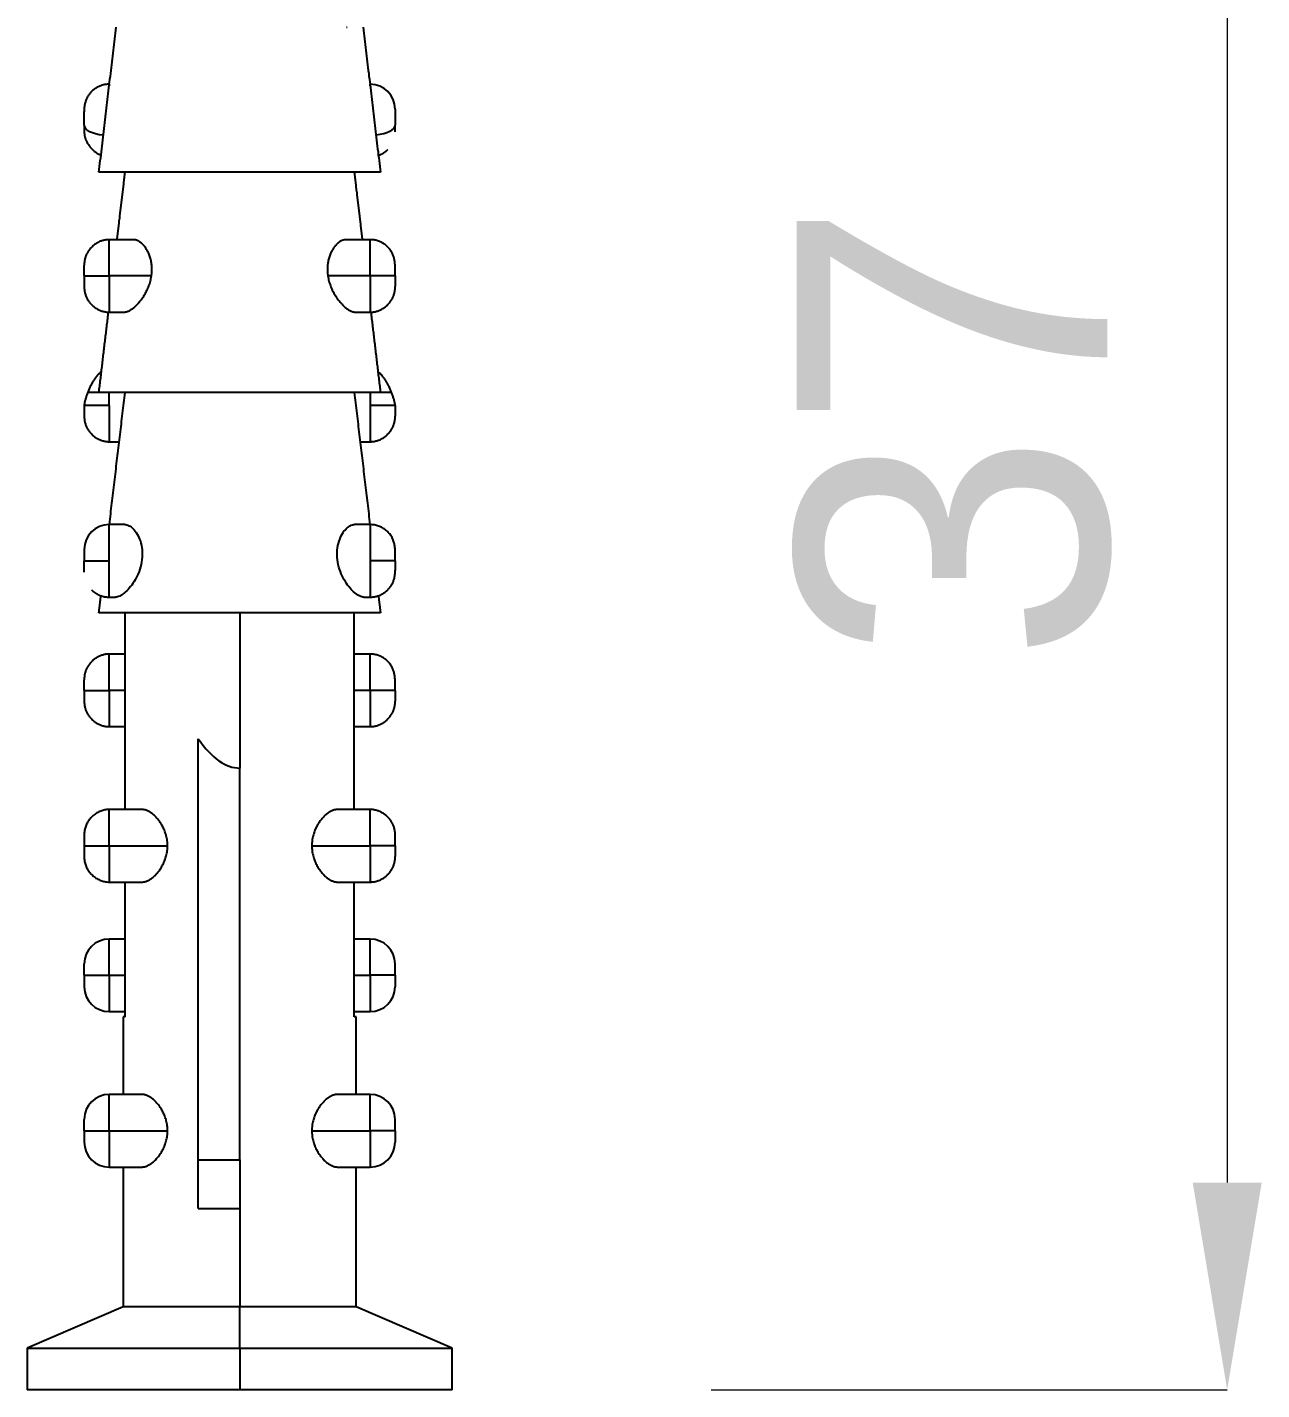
# Model space of a CAD drawing. Extents: x 0 to 395, y 0 to 289.
# Drawn here: x 308.75 to 332.58, y 172.4 to 198.7 of the extents above; entities that cross this region are included whole.
import ezdxf

# ---------------------------------------------------------------- set-up
doc = ezdxf.new("R2010")
doc.units = 0
doc.header["$LTSCALE"] = 10
doc.header["$MEASUREMENT"] = 0
doc.header["$PDMODE"] = 3
doc.header["$PDSIZE"] = -10
doc.layers.get('0').update_dxf_attribs({"linetype": 'CONTINUOUS'})
doc.layers.get('DEFPOINTS').update_dxf_attribs({"linetype": 'CONTINUOUS'})
doc.layers.add('1', color=7, linetype='CONTINUOUS')
doc.styles.add('Daelim Dimension', font='')
doc.styles.get('Daelim Dimension').set_extended_font_data('나눔고딕')
doc.dimstyles.new('DEFAULT', dxfattribs={"dimscale": 2, "dimtxt": 2, "dimasz": 2, "dimexe": 0, "dimexo": 2, "dimgap": 1, "dimtad": 1, "dimdec": 0, "dimzin": 9, "dimdsep": 46, "dimtxsty": 'Daelim Dimension', "dimcen": 0.5, "dimclrd": 5, "dimclre": 5, "dimclrt": 256, "dimadec": 1, "dimazin": 0, "dimtfac": 1, "dimtdec": 0, "dimtix": 1, "dimtmove": 0, "dimatfit": 3, "dimfxl": 1, "dimtolj": 1, "dimtzin": 1, "dimlwd": 9, "dimlwe": 9, "dimarcsym": 0})

# ---------------------------------------------------------------- blocks, each defined once
blk = doc.blocks.new('*D5')
at = {"color": 5, "linetype": 'ByBlock', "lineweight": 9, "ltscale": 0.5, "transparency": 16777216}
for p, q in [((318.099, 209.404), (331.909, 209.404)), ((331.909, 205.404), (331.909, 176.404)), ((321.949, 172.404), (331.909, 172.404))]:
    blk.add_line(p, q, dxfattribs=at)
at = {"color": 5, "ltscale": 0.5, "transparency": 16777216}
for points in [[(331.243, 205.404), (332.576, 205.404), (331.909, 209.404)], [(331.243, 176.404), (332.576, 176.404), (331.909, 172.404)]]:
    blk.add_solid(points, dxfattribs=at)
at = {"layer": 'DEFPOINTS', "color": 0, "ltscale": 0.5, "transparency": 16777216}
for p in [(314.099, 209.404), (317.949, 172.404), (331.909, 172.404)]:
    blk.add_point(p, dxfattribs=at)
at = {"color": 7, "ltscale": 0.5, "transparency": 16777216, "insert": (326.639, 190.904), "char_height": 6, "attachment_point": 5, "rotation": 90, "style": 'Daelim Dimension'}
blk.add_mtext('\\A1;37', dxfattribs=at)

msp = doc.modelspace()

# ---------------------------------------------------------------- linework, layer by layer
at = {"layer": '1'}
for p, q in [((310.334, 197.604), (310.329, 197.604)), ((310.329, 197.604), (310.329, 197.572)), ((315.369, 197.604), (315.364, 197.604)), ((315.369, 197.57), (315.369, 197.604)), ((309.849, 196.815), (309.849, 197.077)), ((315.849, 197.124), (315.849, 196.816)), ((309.849, 196.815), (309.849, 196.687)), ((315.849, 196.684), (315.849, 196.816)), ((315.566, 195.904), (310.132, 195.904)), ((310.796, 194.604), (310.329, 194.604)), ((310.329, 193.904), (310.329, 194.604)), ((315.369, 194.604), (314.902, 194.604)), ((315.369, 193.904), (315.369, 194.604)), ((309.849, 193.904), (309.849, 194.11)), ((309.849, 193.904), (309.849, 193.7)), ((309.849, 193.904), (310.329, 193.904)), ((311.146, 193.904), (310.329, 193.904)), ((310.329, 193.904), (310.329, 193.204)), ((315.369, 193.904), (314.552, 193.904)), ((315.369, 193.904), (315.369, 193.204)), ((315.849, 193.904), (315.369, 193.904)), ((315.849, 193.904), (315.849, 194.005)), ((315.849, 193.904), (315.849, 193.699)), ((310.329, 193.204), (310.613, 193.204)), ((315.082, 193.204), (315.369, 193.204)), ((315.781, 191.654), (309.915, 191.654)), ((310.329, 191.404), (310.329, 191.654)), ((315.369, 191.654), (315.369, 191.404)), ((310.329, 191.404), (309.849, 191.404)), ((309.849, 191.404), (309.849, 191.2)), ((310.329, 191.404), (310.329, 190.704)), ((315.369, 191.404), (315.369, 190.704)), ((315.849, 191.404), (315.369, 191.404)), ((315.849, 191.404), (315.849, 191.2)), ((310.329, 190.704), (310.525, 190.704)), ((315.173, 190.704), (315.369, 190.704)), ((310.632, 189.104), (310.329, 189.104)), ((310.329, 188.404), (310.329, 189.104)), ((315.369, 189.104), (315.065, 189.104)), ((315.369, 189.104), (315.369, 188.404)), ((309.849, 188.624), (309.849, 188.404)), ((309.849, 188.404), (310.329, 188.404)), ((309.849, 188.189), (309.849, 188.404)), ((310.329, 187.704), (310.329, 188.404)), ((315.369, 188.404), (315.369, 187.704)), ((315.849, 188.404), (315.369, 188.404)), ((315.849, 188.404), (315.849, 188.219)), ((310.329, 187.704), (310.455, 187.704)), ((315.244, 187.704), (315.369, 187.704)), ((315.566, 187.404), (310.132, 187.404)), ((310.638, 183.604), (310.638, 187.404)), ((312.849, 187.404), (312.849, 184.404)), ((315.06, 183.604), (315.06, 187.404)), ((310.638, 186.604), (310.329, 186.604)), ((310.329, 185.904), (310.329, 186.604)), ((315.369, 186.604), (315.06, 186.604)), ((315.369, 185.904), (315.369, 186.604)), ((309.849, 185.904), (309.849, 186.11)), ((315.849, 185.904), (315.849, 186.005)), ((309.849, 185.904), (309.849, 185.7)), ((309.849, 185.904), (310.329, 185.904)), ((310.329, 185.904), (310.329, 185.204)), ((310.638, 185.904), (310.329, 185.904)), ((315.369, 185.904), (315.06, 185.904)), ((315.369, 185.904), (315.369, 185.204)), ((315.849, 185.904), (315.369, 185.904)), ((315.849, 185.904), (315.849, 185.699)), ((310.329, 185.204), (310.638, 185.204)), ((315.06, 185.204), (315.369, 185.204)), ((312.049, 176.843), (312.049, 184.971)), ((312.849, 176.843), (312.849, 184.404)), ((310.967, 183.604), (310.329, 183.604)), ((310.329, 182.904), (310.329, 183.604)), ((315.369, 183.604), (314.731, 183.604)), ((315.369, 182.904), (315.369, 183.604)), ((315.849, 182.904), (315.849, 183.109)), ((309.849, 182.904), (310.329, 182.904)), ((310.329, 182.904), (310.329, 182.204)), ((310.329, 182.904), (311.457, 182.904)), ((314.241, 182.904), (315.369, 182.904)), ((315.369, 182.904), (315.369, 182.204)), ((315.849, 182.904), (315.369, 182.904)), ((315.849, 182.904), (315.849, 182.699)), ((310.329, 182.204), (310.967, 182.204)), ((310.638, 179.604), (310.638, 182.204)), ((314.731, 182.204), (315.369, 182.204)), ((315.06, 179.604), (315.06, 182.204)), ((310.638, 181.104), (310.329, 181.104)), ((310.329, 180.404), (310.329, 181.104)), ((315.369, 181.104), (315.06, 181.104)), ((315.369, 180.404), (315.369, 181.104)), ((309.849, 180.404), (309.849, 180.624)), ((315.849, 180.404), (315.849, 180.624)), ((309.849, 180.404), (309.849, 180.184)), ((309.849, 180.404), (310.329, 180.404)), ((310.329, 180.404), (310.329, 179.704)), ((310.329, 180.404), (310.638, 180.404)), ((315.06, 180.404), (315.369, 180.404)), ((315.849, 180.404), (315.369, 180.404)), ((315.369, 180.404), (315.369, 179.704)), ((315.849, 180.404), (315.849, 180.184)), ((310.329, 179.704), (310.638, 179.704)), ((315.06, 179.704), (315.369, 179.704)), ((310.599, 179.604), (310.599, 178.104)), ((310.638, 179.604), (310.599, 179.604)), ((315.099, 179.604), (315.06, 179.604)), ((315.099, 178.104), (315.099, 179.604)), ((310.967, 178.104), (310.329, 178.104)), ((310.329, 177.404), (310.329, 178.104)), ((315.369, 178.104), (314.731, 178.104)), ((315.369, 177.404), (315.369, 178.104)), ((309.849, 177.404), (309.849, 177.624)), ((315.849, 177.404), (315.849, 177.624)), ((309.849, 177.404), (310.329, 177.404)), ((309.849, 177.404), (309.849, 177.184)), ((310.329, 177.404), (310.329, 176.704)), ((310.329, 177.404), (311.457, 177.404)), ((314.241, 177.404), (315.369, 177.404)), ((315.849, 177.404), (315.369, 177.404)), ((315.369, 177.404), (315.369, 176.704)), ((315.849, 177.404), (315.849, 177.184)), ((312.049, 176.843), (312.849, 176.843)), ((312.049, 175.904), (312.049, 176.843)), ((312.849, 176.843), (312.849, 175.904)), ((310.329, 176.704), (310.967, 176.704)), ((310.599, 176.704), (310.599, 174.004)), ((314.731, 176.704), (315.369, 176.704)), ((315.099, 174.004), (315.099, 176.704)), ((312.049, 175.904), (312.849, 175.904)), ((312.849, 175.904), (312.849, 174.004)), ((310.599, 174.004), (308.749, 173.204)), ((315.099, 174.004), (310.599, 174.004)), ((312.849, 173.204), (312.849, 174.004)), ((316.949, 173.204), (315.099, 174.004)), ((308.749, 173.204), (308.749, 172.404)), ((308.749, 173.204), (316.949, 173.204)), ((312.849, 173.204), (312.849, 172.404)), ((316.949, 172.404), (316.949, 173.204)), ((316.949, 172.404), (308.749, 172.404))]:
    msp.add_line(p, q, dxfattribs=at)
for points in [[(310.132, 195.904), (310.139, 195.961), (310.146, 196.017), (310.153, 196.074), (310.159, 196.13), (310.166, 196.186), (310.173, 196.243), (310.179, 196.299), (310.186, 196.355), (310.193, 196.412), (310.199, 196.468), (310.206, 196.524), (310.213, 196.58), (310.219, 196.637), (310.226, 196.693), (310.233, 196.749), (310.239, 196.805), (310.246, 196.861), (310.253, 196.918), (310.259, 196.974), (310.266, 197.03), (310.273, 197.086), (310.279, 197.142), (310.286, 197.198), (310.293, 197.254), (310.299, 197.31), (310.306, 197.366), (310.313, 197.422), (310.319, 197.478), (310.326, 197.534), (310.333, 197.59), (310.339, 197.646), (310.346, 197.702), (310.353, 197.757), (310.359, 197.813), (310.366, 197.869), (310.372, 197.925), (310.379, 197.981), (310.386, 198.036), (310.392, 198.092), (310.399, 198.148), (310.406, 198.204), (310.412, 198.259), (310.419, 198.315), (310.425, 198.371), (310.432, 198.426), (310.439, 198.482), (310.445, 198.538), (310.452, 198.593), (310.459, 198.649), (310.465, 198.704)], [(314.912, 198.705), (314.923, 198.704)], [(315.233, 198.704), (315.239, 198.649), (315.246, 198.593), (315.253, 198.538), (315.259, 198.482), (315.266, 198.426), (315.273, 198.371), (315.279, 198.315), (315.286, 198.259), (315.292, 198.204), (315.299, 198.148), (315.306, 198.092), (315.312, 198.037), (315.319, 197.981), (315.325, 197.925), (315.332, 197.869), (315.339, 197.813), (315.345, 197.758), (315.352, 197.702), (315.359, 197.646), (315.365, 197.59), (315.372, 197.534), (315.379, 197.478), (315.385, 197.422), (315.392, 197.366), (315.399, 197.31), (315.405, 197.254), (315.412, 197.198), (315.419, 197.142), (315.425, 197.086), (315.432, 197.03), (315.439, 196.974), (315.445, 196.918), (315.452, 196.862), (315.459, 196.805), (315.465, 196.749), (315.472, 196.693), (315.479, 196.637), (315.485, 196.581), (315.492, 196.524), (315.499, 196.468), (315.505, 196.412), (315.512, 196.355), (315.519, 196.299), (315.525, 196.243), (315.532, 196.186), (315.539, 196.13), (315.545, 196.074), (315.552, 196.017), (315.559, 195.961), (315.566, 195.904)], [(310.329, 197.604), (310.312, 197.604), (310.295, 197.603), (310.278, 197.601), (310.262, 197.599), (310.246, 197.597), (310.229, 197.594), (310.213, 197.59), (310.198, 197.586), (310.182, 197.581), (310.166, 197.575), (310.151, 197.569), (310.135, 197.563), (310.12, 197.556), (310.105, 197.548), (310.09, 197.54), (310.076, 197.531), (310.062, 197.522), (310.048, 197.512), (310.034, 197.502), (310.021, 197.492), (310.008, 197.481), (309.996, 197.469), (309.984, 197.457), (309.972, 197.445), (309.961, 197.433), (309.951, 197.42), (309.941, 197.407), (309.931, 197.393), (309.922, 197.379), (309.914, 197.365), (309.906, 197.351), (309.899, 197.337), (309.892, 197.322), (309.886, 197.307), (309.88, 197.292), (309.875, 197.278), (309.87, 197.263), (309.866, 197.248), (309.862, 197.233), (309.858, 197.218), (309.855, 197.204), (309.853, 197.189), (309.851, 197.175), (309.849, 197.16), (309.848, 197.146), (309.847, 197.131), (309.847, 197.117), (309.847, 197.102), (309.848, 197.088), (309.849, 197.074)], [(309.849, 196.691), (309.849, 196.684), (309.849, 196.677), (309.849, 196.669), (309.85, 196.662), (309.85, 196.654), (309.851, 196.645), (309.852, 196.636), (309.853, 196.626), (309.855, 196.616), (309.857, 196.605), (309.859, 196.594), (309.862, 196.583), (309.865, 196.572), (309.868, 196.561), (309.872, 196.549), (309.876, 196.538), (309.881, 196.527), (309.886, 196.515), (309.891, 196.504), (309.897, 196.493), (309.902, 196.482), (309.909, 196.471), (309.915, 196.46), (309.922, 196.449), (309.929, 196.438), (309.936, 196.427), (309.944, 196.417), (309.952, 196.406), (309.96, 196.396), (309.968, 196.386), (309.977, 196.376), (309.986, 196.366), (309.995, 196.357), (310.004, 196.348), (310.013, 196.339), (310.023, 196.33), (310.033, 196.322), (310.043, 196.313), (310.053, 196.305), (310.063, 196.298), (310.074, 196.29), (310.084, 196.283), (310.095, 196.276), (310.106, 196.27), (310.117, 196.263), (310.128, 196.257), (310.139, 196.252), (310.15, 196.246), (310.161, 196.241), (310.172, 196.236)], [(315.527, 196.231), (315.532, 196.233), (315.536, 196.234), (315.54, 196.236), (315.544, 196.237), (315.548, 196.239), (315.552, 196.241), (315.556, 196.242), (315.56, 196.244), (315.564, 196.246), (315.568, 196.247), (315.572, 196.249), (315.576, 196.251), (315.58, 196.253), (315.583, 196.255), (315.587, 196.257), (315.591, 196.259), (315.595, 196.261), (315.599, 196.263), (315.603, 196.265), (315.607, 196.267), (315.61, 196.27), (315.614, 196.272), (315.618, 196.274), (315.622, 196.276), (315.625, 196.279), (315.629, 196.281), (315.633, 196.283), (315.636, 196.286), (315.64, 196.288), (315.643, 196.291), (315.647, 196.293), (315.65, 196.296), (315.654, 196.298), (315.657, 196.301), (315.661, 196.303), (315.664, 196.306), (315.668, 196.309), (315.671, 196.311), (315.675, 196.314), (315.678, 196.317), (315.681, 196.32), (315.684, 196.323), (315.688, 196.326), (315.691, 196.328), (315.694, 196.331), (315.697, 196.334), (315.701, 196.337), (315.704, 196.34), (315.707, 196.344), (315.71, 196.347)], [(310.483, 194.604), (310.486, 194.63), (310.489, 194.657), (310.492, 194.683), (310.495, 194.709), (310.498, 194.735), (310.502, 194.761), (310.505, 194.787), (310.508, 194.813), (310.511, 194.839), (310.514, 194.865), (310.517, 194.891), (310.52, 194.917), (310.523, 194.943), (310.526, 194.969), (310.529, 194.995), (310.533, 195.021), (310.536, 195.048), (310.539, 195.074), (310.542, 195.1), (310.545, 195.126), (310.548, 195.152), (310.551, 195.178), (310.554, 195.204), (310.557, 195.23), (310.56, 195.256), (310.564, 195.282), (310.567, 195.308), (310.57, 195.334), (310.573, 195.36), (310.576, 195.386), (310.579, 195.412), (310.582, 195.438), (310.585, 195.464), (310.588, 195.489), (310.591, 195.515), (310.594, 195.541), (310.598, 195.567), (310.601, 195.593), (310.604, 195.619), (310.607, 195.645), (310.61, 195.671), (310.613, 195.697), (310.616, 195.723), (310.619, 195.749), (310.622, 195.775), (310.625, 195.801), (310.628, 195.827), (310.632, 195.853), (310.635, 195.878), (310.638, 195.904)], [(315.06, 195.904), (315.063, 195.878), (315.066, 195.853), (315.07, 195.827), (315.073, 195.801), (315.076, 195.775), (315.079, 195.749), (315.082, 195.723), (315.085, 195.697), (315.088, 195.671), (315.091, 195.645), (315.094, 195.619), (315.097, 195.593), (315.1, 195.567), (315.104, 195.541), (315.107, 195.515), (315.11, 195.49), (315.113, 195.464), (315.116, 195.438), (315.119, 195.412), (315.122, 195.386), (315.125, 195.36), (315.128, 195.334), (315.131, 195.308), (315.134, 195.282), (315.138, 195.256), (315.141, 195.23), (315.144, 195.204), (315.147, 195.178), (315.15, 195.152), (315.153, 195.126), (315.156, 195.1), (315.159, 195.074), (315.162, 195.048), (315.165, 195.021), (315.168, 194.995), (315.172, 194.969), (315.175, 194.943), (315.178, 194.917), (315.181, 194.891), (315.184, 194.865), (315.187, 194.839), (315.19, 194.813), (315.193, 194.787), (315.196, 194.761), (315.199, 194.735), (315.203, 194.709), (315.206, 194.683), (315.209, 194.657), (315.212, 194.63), (315.215, 194.604)], [(310.329, 194.604), (310.313, 194.604), (310.297, 194.603), (310.282, 194.602), (310.266, 194.6), (310.251, 194.597), (310.236, 194.594), (310.221, 194.591), (310.206, 194.587), (310.191, 194.582), (310.176, 194.577), (310.161, 194.572), (310.146, 194.566), (310.132, 194.559), (310.118, 194.552), (310.103, 194.544), (310.089, 194.536), (310.076, 194.527), (310.062, 194.518), (310.049, 194.509), (310.036, 194.499), (310.023, 194.488), (310.011, 194.478), (309.999, 194.466), (309.987, 194.455), (309.976, 194.443), (309.965, 194.431), (309.954, 194.418), (309.944, 194.405), (309.935, 194.392), (309.926, 194.379), (309.917, 194.365), (309.909, 194.351), (309.901, 194.338), (309.894, 194.323), (309.887, 194.309), (309.881, 194.295), (309.876, 194.281), (309.871, 194.266), (309.867, 194.252), (309.863, 194.237), (309.859, 194.223), (309.857, 194.209), (309.854, 194.195), (309.853, 194.181), (309.851, 194.168), (309.85, 194.155), (309.849, 194.143), (309.849, 194.132), (309.849, 194.12), (309.849, 194.11)], [(311.146, 193.904), (311.149, 193.928), (311.152, 193.951), (311.154, 193.974), (311.155, 193.997), (311.156, 194.021), (311.156, 194.044), (311.155, 194.066), (311.154, 194.089), (311.152, 194.112), (311.149, 194.134), (311.146, 194.156), (311.142, 194.177), (311.138, 194.198), (311.134, 194.219), (311.128, 194.239), (311.123, 194.259), (311.116, 194.279), (311.11, 194.298), (311.103, 194.316), (311.095, 194.334), (311.087, 194.351), (311.079, 194.368), (311.071, 194.384), (311.062, 194.4), (311.053, 194.415), (311.044, 194.429), (311.035, 194.443), (311.025, 194.457), (311.016, 194.47), (311.006, 194.482), (310.996, 194.494), (310.985, 194.505), (310.975, 194.515), (310.965, 194.525), (310.954, 194.535), (310.944, 194.544), (310.933, 194.552), (310.922, 194.559), (310.912, 194.567), (310.901, 194.573), (310.89, 194.579), (310.88, 194.584), (310.869, 194.589), (310.858, 194.593), (310.848, 194.596), (310.837, 194.599), (310.827, 194.601), (310.816, 194.603), (310.806, 194.604), (310.795, 194.604)], [(314.903, 194.604), (314.893, 194.604), (314.882, 194.603), (314.872, 194.601), (314.861, 194.599), (314.85, 194.596), (314.84, 194.593), (314.829, 194.589), (314.818, 194.584), (314.808, 194.579), (314.797, 194.573), (314.786, 194.567), (314.776, 194.56), (314.765, 194.552), (314.754, 194.544), (314.744, 194.535), (314.733, 194.525), (314.723, 194.515), (314.713, 194.505), (314.702, 194.494), (314.692, 194.482), (314.683, 194.47), (314.673, 194.457), (314.663, 194.444), (314.654, 194.43), (314.645, 194.415), (314.636, 194.4), (314.627, 194.385), (314.619, 194.368), (314.611, 194.352), (314.603, 194.334), (314.596, 194.316), (314.589, 194.298), (314.582, 194.279), (314.576, 194.26), (314.57, 194.24), (314.565, 194.22), (314.56, 194.199), (314.556, 194.178), (314.552, 194.156), (314.549, 194.135), (314.546, 194.113), (314.544, 194.09), (314.543, 194.068), (314.542, 194.045), (314.542, 194.022), (314.543, 193.999), (314.544, 193.975), (314.546, 193.951), (314.549, 193.928), (314.552, 193.904)], [(315.849, 194.003), (315.849, 194.02), (315.849, 194.038), (315.849, 194.055), (315.849, 194.072), (315.848, 194.088), (315.848, 194.105), (315.847, 194.122), (315.846, 194.138), (315.845, 194.155), (315.843, 194.171), (315.841, 194.187), (315.839, 194.203), (315.836, 194.22), (315.833, 194.236), (315.829, 194.252), (315.824, 194.268), (315.819, 194.284), (315.814, 194.3), (315.807, 194.316), (315.8, 194.332), (315.792, 194.347), (315.784, 194.363), (315.775, 194.378), (315.766, 194.393), (315.755, 194.408), (315.745, 194.422), (315.734, 194.436), (315.722, 194.449), (315.71, 194.462), (315.697, 194.475), (315.684, 194.487), (315.67, 194.498), (315.656, 194.509), (315.641, 194.52), (315.626, 194.53), (315.61, 194.539), (315.595, 194.548), (315.578, 194.556), (315.562, 194.564), (315.545, 194.571), (315.529, 194.577), (315.512, 194.583), (315.494, 194.588), (315.477, 194.592), (315.46, 194.596), (315.442, 194.599), (315.424, 194.601), (315.406, 194.603), (315.388, 194.604), (315.369, 194.604)], [(310.612, 193.204), (310.623, 193.205), (310.633, 193.206), (310.644, 193.208), (310.655, 193.21), (310.667, 193.213), (310.678, 193.217), (310.689, 193.221), (310.701, 193.226), (310.713, 193.232), (310.725, 193.238), (310.737, 193.245), (310.75, 193.253), (310.762, 193.261), (310.774, 193.269), (310.787, 193.278), (310.799, 193.288), (310.812, 193.298), (310.824, 193.309), (310.837, 193.32), (310.849, 193.332), (310.862, 193.345), (310.875, 193.358), (310.887, 193.371), (310.9, 193.385), (310.912, 193.4), (310.925, 193.414), (310.937, 193.43), (310.949, 193.446), (310.961, 193.462), (310.973, 193.479), (310.984, 193.496), (310.996, 193.513), (311.007, 193.532), (311.018, 193.55), (311.029, 193.569), (311.04, 193.589), (311.05, 193.609), (311.06, 193.63), (311.07, 193.651), (311.079, 193.672), (311.088, 193.694), (311.097, 193.716), (311.105, 193.738), (311.112, 193.761), (311.119, 193.784), (311.126, 193.808), (311.132, 193.832), (311.137, 193.856), (311.142, 193.88), (311.146, 193.904)], [(314.552, 193.904), (314.556, 193.88), (314.561, 193.856), (314.566, 193.832), (314.572, 193.808), (314.578, 193.785), (314.585, 193.762), (314.593, 193.739), (314.601, 193.717), (314.61, 193.695), (314.618, 193.673), (314.628, 193.651), (314.637, 193.63), (314.647, 193.61), (314.658, 193.59), (314.668, 193.57), (314.679, 193.551), (314.691, 193.532), (314.702, 193.514), (314.714, 193.496), (314.725, 193.479), (314.737, 193.462), (314.749, 193.445), (314.761, 193.43), (314.774, 193.414), (314.786, 193.399), (314.799, 193.385), (314.811, 193.371), (314.824, 193.357), (314.836, 193.344), (314.849, 193.332), (314.862, 193.32), (314.874, 193.309), (314.887, 193.298), (314.899, 193.288), (314.912, 193.278), (314.924, 193.269), (314.936, 193.26), (314.949, 193.252), (314.961, 193.245), (314.973, 193.238), (314.985, 193.232), (314.997, 193.226), (315.009, 193.221), (315.02, 193.217), (315.032, 193.213), (315.043, 193.21), (315.054, 193.208), (315.065, 193.206), (315.075, 193.205), (315.086, 193.204)], [(309.849, 193.702), (309.849, 193.691), (309.849, 193.68), (309.849, 193.669), (309.85, 193.657), (309.851, 193.644), (309.852, 193.631), (309.854, 193.617), (309.856, 193.603), (309.859, 193.589), (309.862, 193.575), (309.866, 193.56), (309.87, 193.546), (309.875, 193.531), (309.88, 193.517), (309.886, 193.502), (309.893, 193.488), (309.9, 193.474), (309.907, 193.46), (309.916, 193.446), (309.924, 193.432), (309.933, 193.419), (309.943, 193.406), (309.953, 193.393), (309.963, 193.38), (309.974, 193.367), (309.986, 193.355), (309.997, 193.344), (310.009, 193.333), (310.022, 193.322), (310.034, 193.311), (310.047, 193.301), (310.061, 193.291), (310.074, 193.282), (310.088, 193.274), (310.102, 193.265), (310.117, 193.258), (310.131, 193.25), (310.146, 193.244), (310.16, 193.237), (310.175, 193.232), (310.19, 193.227), (310.205, 193.222), (310.22, 193.218), (310.235, 193.215), (310.251, 193.212), (310.266, 193.209), (310.282, 193.207), (310.297, 193.206), (310.313, 193.205), (310.329, 193.204)], [(315.369, 193.204), (315.385, 193.205), (315.401, 193.206), (315.416, 193.207), (315.432, 193.209), (315.447, 193.211), (315.462, 193.214), (315.477, 193.218), (315.492, 193.222), (315.507, 193.226), (315.522, 193.232), (315.537, 193.237), (315.552, 193.243), (315.566, 193.25), (315.581, 193.257), (315.595, 193.265), (315.609, 193.273), (315.623, 193.281), (315.636, 193.291), (315.649, 193.3), (315.662, 193.31), (315.675, 193.32), (315.687, 193.331), (315.699, 193.342), (315.711, 193.354), (315.722, 193.366), (315.733, 193.378), (315.744, 193.391), (315.754, 193.403), (315.763, 193.417), (315.772, 193.43), (315.781, 193.443), (315.789, 193.457), (315.797, 193.471), (315.804, 193.485), (315.811, 193.499), (315.817, 193.514), (315.822, 193.528), (315.827, 193.542), (315.831, 193.557), (315.835, 193.571), (315.839, 193.586), (315.841, 193.6), (315.844, 193.614), (315.845, 193.628), (315.847, 193.641), (315.848, 193.654), (315.849, 193.666), (315.849, 193.677), (315.849, 193.688), (315.849, 193.699)], [(310.132, 191.654), (310.136, 191.686), (310.14, 191.717), (310.144, 191.748), (310.147, 191.779), (310.151, 191.81), (310.155, 191.841), (310.158, 191.873), (310.162, 191.904), (310.166, 191.935), (310.169, 191.966), (310.173, 191.997), (310.177, 192.028), (310.181, 192.059), (310.184, 192.09), (310.188, 192.122), (310.192, 192.153), (310.195, 192.184), (310.199, 192.215), (310.203, 192.246), (310.206, 192.277), (310.21, 192.308), (310.214, 192.339), (310.217, 192.37), (310.221, 192.401), (310.225, 192.432), (310.229, 192.463), (310.232, 192.494), (310.236, 192.525), (310.24, 192.556), (310.243, 192.587), (310.247, 192.618), (310.251, 192.649), (310.254, 192.68), (310.258, 192.711), (310.262, 192.742), (310.265, 192.773), (310.269, 192.804), (310.273, 192.835), (310.276, 192.866), (310.28, 192.897), (310.284, 192.928), (310.287, 192.959), (310.291, 192.99), (310.295, 193.021), (310.298, 193.052), (310.302, 193.083), (310.306, 193.114), (310.309, 193.145), (310.313, 193.176), (310.317, 193.207)], [(315.381, 193.207), (315.385, 193.176), (315.388, 193.145), (315.392, 193.114), (315.396, 193.083), (315.4, 193.052), (315.403, 193.021), (315.407, 192.99), (315.411, 192.959), (315.414, 192.928), (315.418, 192.897), (315.422, 192.866), (315.425, 192.835), (315.429, 192.804), (315.433, 192.774), (315.436, 192.743), (315.44, 192.712), (315.444, 192.681), (315.447, 192.65), (315.451, 192.619), (315.455, 192.587), (315.458, 192.556), (315.462, 192.525), (315.466, 192.494), (315.469, 192.463), (315.473, 192.432), (315.477, 192.401), (315.481, 192.37), (315.484, 192.339), (315.488, 192.308), (315.492, 192.277), (315.495, 192.246), (315.499, 192.215), (315.503, 192.184), (315.506, 192.153), (315.51, 192.122), (315.514, 192.09), (315.517, 192.059), (315.521, 192.028), (315.525, 191.997), (315.529, 191.966), (315.532, 191.935), (315.536, 191.904), (315.54, 191.873), (315.543, 191.841), (315.547, 191.81), (315.551, 191.779), (315.554, 191.748), (315.558, 191.717), (315.562, 191.686), (315.566, 191.654)], [(310.179, 192.052), (310.169, 192.045), (310.159, 192.037), (310.149, 192.029), (310.139, 192.02), (310.13, 192.011), (310.12, 192.002), (310.111, 191.992), (310.101, 191.982), (310.092, 191.971), (310.083, 191.96), (310.074, 191.948), (310.065, 191.937), (310.056, 191.924), (310.047, 191.912), (310.038, 191.899), (310.029, 191.886), (310.021, 191.872), (310.013, 191.859), (310.004, 191.844), (309.996, 191.83), (309.988, 191.816), (309.98, 191.801), (309.973, 191.786), (309.965, 191.77), (309.958, 191.755), (309.95, 191.739), (309.943, 191.724), (309.936, 191.708), (309.93, 191.692), (309.923, 191.676), (309.917, 191.66), (309.911, 191.644), (309.905, 191.628), (309.899, 191.612), (309.894, 191.597), (309.888, 191.581), (309.883, 191.566), (309.879, 191.55), (309.874, 191.535), (309.87, 191.521), (309.866, 191.506), (309.863, 191.493), (309.86, 191.479), (309.857, 191.467), (309.855, 191.455), (309.853, 191.444), (309.851, 191.433), (309.85, 191.423), (309.849, 191.413), (309.849, 191.404)], [(315.849, 191.4), (315.849, 191.409), (315.848, 191.418), (315.847, 191.428), (315.845, 191.439), (315.843, 191.45), (315.841, 191.462), (315.838, 191.474), (315.835, 191.488), (315.831, 191.501), (315.828, 191.516), (315.823, 191.53), (315.819, 191.545), (315.814, 191.561), (315.809, 191.576), (315.804, 191.592), (315.799, 191.608), (315.793, 191.624), (315.787, 191.64), (315.781, 191.656), (315.775, 191.672), (315.768, 191.688), (315.761, 191.704), (315.754, 191.72), (315.747, 191.735), (315.74, 191.751), (315.733, 191.767), (315.725, 191.782), (315.717, 191.797), (315.71, 191.812), (315.702, 191.827), (315.693, 191.841), (315.685, 191.856), (315.677, 191.87), (315.668, 191.883), (315.66, 191.897), (315.651, 191.91), (315.642, 191.922), (315.633, 191.935), (315.624, 191.946), (315.615, 191.958), (315.606, 191.969), (315.597, 191.98), (315.587, 191.99), (315.578, 192), (315.568, 192.01), (315.559, 192.019), (315.549, 192.028), (315.539, 192.036), (315.529, 192.044), (315.519, 192.051)], [(310.334, 189.104), (310.34, 189.156), (310.347, 189.207), (310.353, 189.258), (310.359, 189.31), (310.365, 189.361), (310.371, 189.412), (310.377, 189.464), (310.383, 189.515), (310.389, 189.566), (310.395, 189.617), (310.401, 189.669), (310.408, 189.72), (310.414, 189.771), (310.42, 189.822), (310.426, 189.873), (310.432, 189.925), (310.438, 189.976), (310.444, 190.027), (310.45, 190.078), (310.456, 190.129), (310.462, 190.18), (310.468, 190.231), (310.474, 190.282), (310.48, 190.333), (310.487, 190.384), (310.493, 190.435), (310.499, 190.486), (310.505, 190.537), (310.511, 190.588), (310.517, 190.639), (310.523, 190.69), (310.529, 190.741), (310.535, 190.792), (310.541, 190.843), (310.547, 190.893), (310.553, 190.944), (310.559, 190.995), (310.565, 191.046), (310.571, 191.097), (310.577, 191.147), (310.583, 191.198), (310.589, 191.249), (310.595, 191.3), (310.601, 191.35), (310.608, 191.401), (310.614, 191.452), (310.62, 191.502), (310.626, 191.553), (310.632, 191.604), (310.638, 191.654)], [(315.06, 191.654), (315.066, 191.604), (315.072, 191.553), (315.078, 191.503), (315.084, 191.452), (315.09, 191.401), (315.096, 191.35), (315.103, 191.3), (315.109, 191.249), (315.115, 191.198), (315.121, 191.148), (315.127, 191.097), (315.133, 191.046), (315.139, 190.995), (315.145, 190.944), (315.151, 190.894), (315.157, 190.843), (315.163, 190.792), (315.169, 190.741), (315.175, 190.69), (315.181, 190.639), (315.187, 190.588), (315.193, 190.537), (315.199, 190.486), (315.205, 190.435), (315.211, 190.384), (315.217, 190.333), (315.224, 190.282), (315.23, 190.231), (315.236, 190.18), (315.242, 190.129), (315.248, 190.078), (315.254, 190.027), (315.26, 189.976), (315.266, 189.925), (315.272, 189.874), (315.278, 189.822), (315.284, 189.771), (315.29, 189.72), (315.297, 189.669), (315.303, 189.618), (315.309, 189.566), (315.315, 189.515), (315.321, 189.464), (315.327, 189.413), (315.333, 189.361), (315.339, 189.31), (315.345, 189.259), (315.351, 189.207), (315.357, 189.156), (315.364, 189.104)], [(309.849, 191.202), (309.849, 191.191), (309.849, 191.18), (309.849, 191.169), (309.85, 191.157), (309.851, 191.144), (309.852, 191.131), (309.854, 191.117), (309.856, 191.103), (309.859, 191.089), (309.862, 191.075), (309.866, 191.06), (309.87, 191.046), (309.875, 191.031), (309.88, 191.017), (309.886, 191.002), (309.893, 190.988), (309.9, 190.974), (309.907, 190.96), (309.916, 190.946), (309.924, 190.932), (309.933, 190.919), (309.943, 190.906), (309.953, 190.893), (309.963, 190.88), (309.974, 190.867), (309.986, 190.855), (309.997, 190.844), (310.009, 190.833), (310.022, 190.822), (310.034, 190.811), (310.047, 190.801), (310.061, 190.791), (310.074, 190.782), (310.088, 190.774), (310.102, 190.765), (310.117, 190.758), (310.131, 190.75), (310.146, 190.744), (310.16, 190.737), (310.175, 190.732), (310.19, 190.727), (310.205, 190.722), (310.22, 190.718), (310.235, 190.715), (310.251, 190.712), (310.266, 190.709), (310.282, 190.707), (310.297, 190.706), (310.313, 190.705), (310.329, 190.704)], [(315.369, 190.704), (315.385, 190.705), (315.401, 190.706), (315.416, 190.707), (315.432, 190.709), (315.447, 190.711), (315.462, 190.714), (315.478, 190.718), (315.493, 190.722), (315.508, 190.726), (315.522, 190.732), (315.537, 190.737), (315.552, 190.743), (315.566, 190.75), (315.581, 190.757), (315.595, 190.765), (315.609, 190.773), (315.623, 190.781), (315.636, 190.791), (315.65, 190.8), (315.663, 190.81), (315.675, 190.82), (315.688, 190.831), (315.7, 190.842), (315.711, 190.854), (315.723, 190.866), (315.734, 190.878), (315.744, 190.891), (315.754, 190.904), (315.764, 190.917), (315.773, 190.931), (315.782, 190.944), (315.79, 190.958), (315.797, 190.972), (315.804, 190.986), (315.811, 191), (315.817, 191.014), (315.823, 191.029), (315.827, 191.043), (315.832, 191.058), (315.835, 191.072), (315.839, 191.087), (315.841, 191.101), (315.844, 191.115), (315.846, 191.129), (315.847, 191.142), (315.848, 191.154), (315.849, 191.167), (315.849, 191.178), (315.849, 191.189), (315.849, 191.2)], [(310.632, 189.104), (310.652, 189.103), (310.672, 189.099), (310.693, 189.093), (310.714, 189.083), (310.734, 189.072), (310.755, 189.058), (310.776, 189.041), (310.796, 189.022), (310.815, 189), (310.835, 188.977), (310.853, 188.95), (310.871, 188.921), (310.888, 188.89), (310.904, 188.857), (310.918, 188.822), (310.932, 188.784), (310.943, 188.744), (310.953, 188.703), (310.96, 188.66), (310.965, 188.615), (310.968, 188.57), (310.968, 188.523), (310.966, 188.475), (310.962, 188.428), (310.955, 188.381), (310.946, 188.334), (310.934, 188.288), (310.921, 188.243), (310.906, 188.2), (310.889, 188.157), (310.871, 188.116), (310.851, 188.077), (310.831, 188.04), (310.81, 188.004), (310.788, 187.97), (310.765, 187.938), (310.742, 187.907), (310.719, 187.879), (310.696, 187.852), (310.672, 187.828), (310.648, 187.805), (310.625, 187.785), (310.602, 187.767), (310.579, 187.751), (310.556, 187.737), (310.534, 187.725), (310.512, 187.716), (310.491, 187.71), (310.471, 187.706), (310.451, 187.704)], [(315.247, 187.704), (315.227, 187.706), (315.207, 187.71), (315.185, 187.717), (315.164, 187.726), (315.142, 187.737), (315.119, 187.751), (315.096, 187.767), (315.073, 187.785), (315.049, 187.806), (315.026, 187.828), (315.002, 187.852), (314.979, 187.879), (314.956, 187.907), (314.933, 187.937), (314.91, 187.969), (314.889, 188.003), (314.868, 188.038), (314.848, 188.075), (314.828, 188.114), (314.81, 188.155), (314.793, 188.197), (314.778, 188.241), (314.765, 188.285), (314.753, 188.331), (314.744, 188.378), (314.737, 188.425), (314.732, 188.472), (314.73, 188.519), (314.73, 188.566), (314.733, 188.612), (314.738, 188.657), (314.745, 188.7), (314.754, 188.742), (314.766, 188.782), (314.779, 188.819), (314.793, 188.855), (314.809, 188.889), (314.826, 188.92), (314.844, 188.949), (314.862, 188.975), (314.882, 188.999), (314.902, 189.021), (314.922, 189.04), (314.942, 189.057), (314.963, 189.071), (314.984, 189.083), (315.004, 189.092), (315.025, 189.099), (315.046, 189.103), (315.066, 189.104)], [(315.849, 188.404), (315.849, 188.425), (315.849, 188.445), (315.849, 188.465), (315.849, 188.484), (315.849, 188.502), (315.849, 188.52), (315.849, 188.538), (315.849, 188.556), (315.849, 188.573), (315.849, 188.59), (315.849, 188.607), (315.848, 188.625), (315.847, 188.642), (315.846, 188.66), (315.844, 188.678), (315.842, 188.695), (315.839, 188.713), (315.835, 188.731), (315.831, 188.749), (315.826, 188.767), (315.821, 188.786), (315.814, 188.803), (315.807, 188.821), (315.798, 188.839), (315.789, 188.857), (315.779, 188.874), (315.768, 188.891), (315.757, 188.907), (315.744, 188.924), (315.731, 188.939), (315.717, 188.954), (315.703, 188.969), (315.688, 188.983), (315.672, 188.996), (315.656, 189.009), (315.639, 189.021), (315.621, 189.032), (315.604, 189.042), (315.585, 189.052), (315.567, 189.061), (315.548, 189.069), (315.529, 189.077), (315.51, 189.083), (315.49, 189.089), (315.47, 189.093), (315.451, 189.097), (315.431, 189.1), (315.41, 189.102), (315.39, 189.104), (315.369, 189.104)], [(315.369, 187.704), (315.386, 187.705), (315.402, 187.706), (315.419, 187.707), (315.435, 187.709), (315.451, 187.712), (315.467, 187.715), (315.482, 187.718), (315.498, 187.722), (315.514, 187.727), (315.529, 187.732), (315.544, 187.738), (315.559, 187.744), (315.574, 187.751), (315.589, 187.759), (315.603, 187.767), (315.618, 187.775), (315.632, 187.784), (315.645, 187.793), (315.659, 187.803), (315.672, 187.813), (315.685, 187.824), (315.697, 187.835), (315.709, 187.846), (315.72, 187.858), (315.731, 187.87), (315.742, 187.883), (315.752, 187.896), (315.762, 187.909), (315.771, 187.922), (315.779, 187.936), (315.788, 187.95), (315.795, 187.964), (315.802, 187.978), (315.809, 187.992), (315.815, 188.007), (315.821, 188.022), (315.826, 188.037), (315.83, 188.051), (315.834, 188.067), (315.837, 188.082), (315.84, 188.097), (315.843, 188.112), (315.845, 188.127), (315.846, 188.141), (315.847, 188.156), (315.848, 188.17), (315.849, 188.183), (315.849, 188.197), (315.849, 188.21), (315.849, 188.223)], [(309.988, 187.847), (309.993, 187.841), (309.999, 187.836), (310.004, 187.831), (310.01, 187.826), (310.016, 187.821), (310.022, 187.816), (310.027, 187.811), (310.033, 187.806), (310.039, 187.802), (310.045, 187.797), (310.051, 187.793), (310.058, 187.789), (310.064, 187.784), (310.07, 187.78), (310.077, 187.776), (310.083, 187.772), (310.09, 187.768), (310.096, 187.765), (310.103, 187.761), (310.11, 187.758), (310.116, 187.754), (310.123, 187.751), (310.13, 187.748), (310.137, 187.745), (310.144, 187.742), (310.151, 187.739), (310.158, 187.736), (310.165, 187.733), (310.172, 187.731), (310.179, 187.728), (310.186, 187.726), (310.193, 187.724), (310.201, 187.722), (310.208, 187.72), (310.215, 187.718), (310.222, 187.716), (310.23, 187.715), (310.237, 187.713), (310.245, 187.712), (310.252, 187.711), (310.26, 187.71), (310.267, 187.709), (310.275, 187.708), (310.282, 187.707), (310.29, 187.706), (310.298, 187.706), (310.306, 187.705), (310.313, 187.705), (310.321, 187.705), (310.329, 187.704)], [(310.132, 187.404), (310.133, 187.411), (310.134, 187.418), (310.135, 187.424), (310.136, 187.431), (310.136, 187.437), (310.137, 187.444), (310.138, 187.451), (310.139, 187.457), (310.14, 187.464), (310.14, 187.47), (310.141, 187.477), (310.142, 187.484), (310.143, 187.49), (310.143, 187.497), (310.144, 187.504), (310.145, 187.51), (310.146, 187.517), (310.147, 187.523), (310.147, 187.53), (310.148, 187.537), (310.149, 187.543), (310.15, 187.55), (310.151, 187.556), (310.151, 187.563), (310.152, 187.57), (310.153, 187.576), (310.154, 187.583), (310.154, 187.589), (310.155, 187.596), (310.156, 187.603), (310.157, 187.609), (310.158, 187.616), (310.158, 187.622), (310.159, 187.629), (310.16, 187.636), (310.161, 187.642), (310.161, 187.649), (310.162, 187.655), (310.163, 187.662), (310.164, 187.669), (310.165, 187.675), (310.165, 187.682), (310.166, 187.688), (310.167, 187.695), (310.168, 187.702), (310.169, 187.708), (310.169, 187.715), (310.17, 187.721), (310.171, 187.728), (310.172, 187.735)], [(315.527, 187.733), (315.527, 187.726), (315.528, 187.719), (315.529, 187.713), (315.53, 187.706), (315.53, 187.7), (315.531, 187.693), (315.532, 187.687), (315.533, 187.68), (315.534, 187.673), (315.534, 187.667), (315.535, 187.66), (315.536, 187.654), (315.537, 187.647), (315.537, 187.641), (315.538, 187.634), (315.539, 187.628), (315.54, 187.621), (315.541, 187.614), (315.541, 187.608), (315.542, 187.601), (315.543, 187.595), (315.544, 187.588), (315.544, 187.582), (315.545, 187.575), (315.546, 187.569), (315.547, 187.562), (315.548, 187.555), (315.548, 187.549), (315.549, 187.542), (315.55, 187.536), (315.551, 187.529), (315.551, 187.523), (315.552, 187.516), (315.553, 187.509), (315.554, 187.503), (315.555, 187.496), (315.555, 187.49), (315.556, 187.483), (315.557, 187.477), (315.558, 187.47), (315.558, 187.464), (315.559, 187.457), (315.56, 187.45), (315.561, 187.444), (315.562, 187.437), (315.562, 187.431), (315.563, 187.424), (315.564, 187.418), (315.565, 187.411), (315.566, 187.404)], [(310.329, 186.604), (310.313, 186.604), (310.297, 186.603), (310.282, 186.602), (310.266, 186.6), (310.251, 186.597), (310.236, 186.594), (310.221, 186.591), (310.206, 186.587), (310.191, 186.582), (310.176, 186.577), (310.161, 186.572), (310.146, 186.566), (310.132, 186.559), (310.118, 186.552), (310.103, 186.544), (310.089, 186.536), (310.076, 186.527), (310.062, 186.518), (310.049, 186.509), (310.036, 186.499), (310.023, 186.488), (310.011, 186.478), (309.999, 186.466), (309.987, 186.455), (309.976, 186.443), (309.965, 186.431), (309.954, 186.418), (309.944, 186.405), (309.935, 186.392), (309.926, 186.379), (309.917, 186.365), (309.909, 186.351), (309.901, 186.338), (309.894, 186.323), (309.887, 186.309), (309.881, 186.295), (309.876, 186.281), (309.871, 186.266), (309.867, 186.252), (309.863, 186.237), (309.859, 186.223), (309.857, 186.209), (309.854, 186.195), (309.853, 186.181), (309.851, 186.168), (309.85, 186.155), (309.849, 186.143), (309.849, 186.132), (309.849, 186.12), (309.849, 186.11)], [(315.849, 186.003), (315.849, 186.02), (315.849, 186.038), (315.849, 186.055), (315.849, 186.072), (315.848, 186.088), (315.848, 186.105), (315.847, 186.122), (315.846, 186.138), (315.845, 186.155), (315.843, 186.171), (315.841, 186.187), (315.839, 186.203), (315.836, 186.22), (315.833, 186.236), (315.829, 186.252), (315.824, 186.268), (315.819, 186.284), (315.814, 186.3), (315.807, 186.316), (315.8, 186.332), (315.792, 186.347), (315.784, 186.363), (315.775, 186.378), (315.766, 186.393), (315.755, 186.408), (315.745, 186.422), (315.734, 186.436), (315.722, 186.449), (315.71, 186.462), (315.697, 186.475), (315.684, 186.487), (315.67, 186.498), (315.656, 186.509), (315.641, 186.52), (315.626, 186.53), (315.61, 186.539), (315.595, 186.548), (315.578, 186.556), (315.562, 186.564), (315.545, 186.571), (315.529, 186.577), (315.512, 186.583), (315.494, 186.588), (315.477, 186.592), (315.46, 186.596), (315.442, 186.599), (315.424, 186.601), (315.406, 186.603), (315.388, 186.604), (315.369, 186.604)], [(309.849, 185.702), (309.849, 185.691), (309.849, 185.68), (309.849, 185.669), (309.85, 185.657), (309.851, 185.644), (309.852, 185.631), (309.854, 185.617), (309.856, 185.603), (309.859, 185.589), (309.862, 185.575), (309.866, 185.56), (309.87, 185.546), (309.875, 185.531), (309.88, 185.517), (309.886, 185.502), (309.893, 185.488), (309.9, 185.474), (309.907, 185.46), (309.916, 185.446), (309.924, 185.432), (309.933, 185.419), (309.943, 185.406), (309.953, 185.393), (309.963, 185.38), (309.974, 185.367), (309.986, 185.355), (309.997, 185.344), (310.009, 185.333), (310.022, 185.322), (310.034, 185.311), (310.047, 185.301), (310.061, 185.291), (310.074, 185.282), (310.088, 185.274), (310.102, 185.265), (310.117, 185.258), (310.131, 185.25), (310.146, 185.244), (310.16, 185.237), (310.175, 185.232), (310.19, 185.227), (310.205, 185.222), (310.22, 185.218), (310.235, 185.215), (310.251, 185.212), (310.266, 185.209), (310.282, 185.207), (310.297, 185.206), (310.313, 185.205), (310.329, 185.204)], [(315.369, 185.204), (315.385, 185.205), (315.401, 185.206), (315.416, 185.207), (315.432, 185.209), (315.447, 185.211), (315.462, 185.214), (315.477, 185.218), (315.492, 185.222), (315.507, 185.226), (315.522, 185.232), (315.537, 185.237), (315.552, 185.243), (315.566, 185.25), (315.581, 185.257), (315.595, 185.265), (315.609, 185.273), (315.623, 185.281), (315.636, 185.291), (315.649, 185.3), (315.662, 185.31), (315.675, 185.32), (315.687, 185.331), (315.699, 185.342), (315.711, 185.354), (315.722, 185.366), (315.733, 185.378), (315.744, 185.391), (315.754, 185.403), (315.763, 185.417), (315.772, 185.43), (315.781, 185.443), (315.789, 185.457), (315.797, 185.471), (315.804, 185.485), (315.811, 185.499), (315.817, 185.514), (315.822, 185.528), (315.827, 185.542), (315.831, 185.557), (315.835, 185.571), (315.839, 185.586), (315.841, 185.6), (315.844, 185.614), (315.845, 185.628), (315.847, 185.641), (315.848, 185.654), (315.849, 185.666), (315.849, 185.677), (315.849, 185.688), (315.849, 185.699)], [(310.329, 183.604), (310.308, 183.604), (310.288, 183.602), (310.267, 183.6), (310.247, 183.597), (310.227, 183.592), (310.208, 183.587), (310.188, 183.581), (310.168, 183.574), (310.149, 183.567), (310.13, 183.558), (310.111, 183.548), (310.093, 183.538), (310.075, 183.527), (310.057, 183.515), (310.04, 183.502), (310.023, 183.488), (310.007, 183.474), (309.991, 183.459), (309.976, 183.444), (309.962, 183.427), (309.949, 183.411), (309.936, 183.394), (309.924, 183.376), (309.913, 183.358), (309.903, 183.34), (309.893, 183.322), (309.885, 183.303), (309.877, 183.284), (309.871, 183.265), (309.865, 183.246), (309.86, 183.227), (309.857, 183.208), (309.854, 183.19), (309.851, 183.173), (309.85, 183.156), (309.849, 183.14), (309.849, 183.125), (309.849, 183.11), (309.849, 183.096), (309.849, 183.083), (309.849, 183.069), (309.849, 183.054), (309.849, 183.039), (309.849, 183.023), (309.849, 183.005), (309.849, 182.986), (309.849, 182.967), (309.849, 182.947), (309.849, 182.926), (309.849, 182.904)], [(311.457, 182.904), (311.456, 182.929), (311.455, 182.953), (311.453, 182.977), (311.451, 183.001), (311.447, 183.025), (311.443, 183.049), (311.438, 183.072), (311.433, 183.095), (311.427, 183.118), (311.42, 183.14), (311.413, 183.162), (311.405, 183.183), (311.397, 183.204), (311.388, 183.225), (311.379, 183.245), (311.369, 183.264), (311.359, 183.283), (311.349, 183.302), (311.338, 183.319), (311.327, 183.337), (311.316, 183.354), (311.305, 183.37), (311.294, 183.386), (311.282, 183.401), (311.27, 183.416), (311.258, 183.43), (311.246, 183.444), (311.234, 183.457), (311.222, 183.47), (311.209, 183.482), (311.197, 183.493), (311.184, 183.504), (311.172, 183.515), (311.159, 183.525), (311.147, 183.534), (311.134, 183.543), (311.122, 183.551), (311.109, 183.559), (311.097, 183.566), (311.084, 183.573), (311.072, 183.579), (311.06, 183.584), (311.047, 183.589), (311.035, 183.593), (311.024, 183.596), (311.012, 183.599), (311, 183.601), (310.989, 183.603), (310.977, 183.604), (310.966, 183.604)], [(314.732, 183.604), (314.72, 183.604), (314.709, 183.603), (314.697, 183.601), (314.685, 183.599), (314.674, 183.596), (314.662, 183.593), (314.65, 183.588), (314.637, 183.584), (314.625, 183.578), (314.613, 183.572), (314.6, 183.566), (314.588, 183.558), (314.575, 183.551), (314.563, 183.542), (314.55, 183.534), (314.538, 183.524), (314.525, 183.514), (314.513, 183.504), (314.501, 183.493), (314.488, 183.481), (314.476, 183.469), (314.464, 183.457), (314.452, 183.443), (314.439, 183.43), (314.427, 183.415), (314.416, 183.401), (314.404, 183.385), (314.392, 183.369), (314.381, 183.353), (314.37, 183.336), (314.359, 183.319), (314.349, 183.301), (314.339, 183.283), (314.329, 183.264), (314.319, 183.245), (314.31, 183.225), (314.301, 183.204), (314.293, 183.183), (314.285, 183.162), (314.278, 183.14), (314.271, 183.118), (314.265, 183.096), (314.26, 183.073), (314.255, 183.049), (314.251, 183.026), (314.247, 183.002), (314.245, 182.978), (314.243, 182.953), (314.242, 182.929), (314.241, 182.904)], [(315.849, 183.107), (315.849, 183.117), (315.849, 183.129), (315.849, 183.14), (315.848, 183.152), (315.847, 183.165), (315.846, 183.178), (315.844, 183.191), (315.842, 183.205), (315.839, 183.22), (315.836, 183.234), (315.832, 183.249), (315.828, 183.263), (315.823, 183.278), (315.818, 183.292), (315.812, 183.307), (315.805, 183.321), (315.798, 183.335), (315.79, 183.349), (315.782, 183.363), (315.774, 183.377), (315.765, 183.39), (315.755, 183.403), (315.745, 183.416), (315.735, 183.429), (315.724, 183.441), (315.712, 183.453), (315.701, 183.465), (315.689, 183.476), (315.676, 183.487), (315.664, 183.498), (315.65, 183.508), (315.637, 183.517), (315.624, 183.526), (315.61, 183.535), (315.596, 183.543), (315.581, 183.551), (315.567, 183.558), (315.552, 183.565), (315.538, 183.571), (315.523, 183.577), (315.508, 183.582), (315.493, 183.587), (315.478, 183.591), (315.463, 183.594), (315.447, 183.597), (315.432, 183.6), (315.416, 183.602), (315.401, 183.603), (315.385, 183.604), (315.369, 183.604)], [(309.849, 182.904), (309.849, 182.883), (309.849, 182.862), (309.849, 182.842), (309.849, 182.822), (309.849, 182.804), (309.849, 182.786), (309.849, 182.77), (309.849, 182.755), (309.849, 182.74), (309.849, 182.726), (309.849, 182.712), (309.849, 182.698), (309.849, 182.684), (309.849, 182.669), (309.85, 182.653), (309.851, 182.636), (309.854, 182.619), (309.857, 182.6), (309.86, 182.582), (309.865, 182.563), (309.871, 182.544), (309.877, 182.525), (309.885, 182.506), (309.893, 182.487), (309.903, 182.469), (309.913, 182.451), (309.924, 182.433), (309.936, 182.415), (309.949, 182.398), (309.962, 182.381), (309.976, 182.365), (309.991, 182.35), (310.007, 182.335), (310.023, 182.32), (310.04, 182.307), (310.057, 182.294), (310.075, 182.282), (310.093, 182.271), (310.111, 182.26), (310.13, 182.251), (310.149, 182.242), (310.168, 182.234), (310.188, 182.227), (310.208, 182.221), (310.227, 182.216), (310.247, 182.212), (310.267, 182.209), (310.288, 182.206), (310.308, 182.205), (310.329, 182.204)], [(310.966, 182.204), (310.978, 182.205), (310.989, 182.206), (311.001, 182.207), (311.013, 182.21), (311.024, 182.213), (311.036, 182.216), (311.048, 182.22), (311.061, 182.225), (311.073, 182.231), (311.085, 182.237), (311.097, 182.243), (311.11, 182.25), (311.123, 182.258), (311.135, 182.266), (311.148, 182.275), (311.16, 182.285), (311.173, 182.295), (311.185, 182.305), (311.197, 182.316), (311.21, 182.328), (311.222, 182.34), (311.234, 182.352), (311.246, 182.365), (311.259, 182.379), (311.271, 182.393), (311.282, 182.408), (311.294, 182.424), (311.306, 182.439), (311.317, 182.456), (311.328, 182.472), (311.339, 182.49), (311.349, 182.508), (311.359, 182.526), (311.369, 182.545), (311.379, 182.564), (311.388, 182.584), (311.397, 182.605), (311.405, 182.626), (311.413, 182.647), (311.42, 182.669), (311.426, 182.691), (311.433, 182.713), (311.438, 182.736), (311.443, 182.76), (311.447, 182.783), (311.451, 182.807), (311.453, 182.831), (311.455, 182.855), (311.456, 182.88), (311.457, 182.904)], [(314.241, 182.904), (314.242, 182.88), (314.243, 182.855), (314.245, 182.831), (314.247, 182.807), (314.251, 182.784), (314.255, 182.76), (314.26, 182.737), (314.265, 182.714), (314.271, 182.691), (314.278, 182.669), (314.285, 182.647), (314.293, 182.626), (314.301, 182.605), (314.31, 182.584), (314.319, 182.564), (314.329, 182.545), (314.339, 182.526), (314.349, 182.507), (314.36, 182.489), (314.37, 182.472), (314.381, 182.455), (314.393, 182.439), (314.404, 182.423), (314.416, 182.408), (314.428, 182.393), (314.44, 182.379), (314.452, 182.365), (314.464, 182.352), (314.476, 182.339), (314.489, 182.327), (314.501, 182.315), (314.514, 182.304), (314.526, 182.294), (314.539, 182.284), (314.551, 182.275), (314.564, 182.266), (314.576, 182.258), (314.589, 182.25), (314.601, 182.243), (314.614, 182.236), (314.626, 182.23), (314.638, 182.225), (314.651, 182.22), (314.663, 182.216), (314.674, 182.212), (314.686, 182.21), (314.698, 182.207), (314.709, 182.206), (314.721, 182.205), (314.732, 182.204)], [(315.369, 182.204), (315.385, 182.205), (315.401, 182.206), (315.416, 182.207), (315.432, 182.209), (315.447, 182.211), (315.462, 182.214), (315.477, 182.218), (315.492, 182.222), (315.507, 182.226), (315.522, 182.232), (315.537, 182.237), (315.551, 182.243), (315.566, 182.25), (315.58, 182.257), (315.595, 182.265), (315.609, 182.273), (315.622, 182.281), (315.636, 182.291), (315.649, 182.3), (315.662, 182.31), (315.675, 182.32), (315.687, 182.331), (315.699, 182.342), (315.711, 182.354), (315.722, 182.366), (315.733, 182.378), (315.744, 182.391), (315.754, 182.404), (315.763, 182.417), (315.772, 182.43), (315.781, 182.444), (315.789, 182.457), (315.797, 182.471), (315.804, 182.485), (315.811, 182.5), (315.817, 182.514), (315.822, 182.528), (315.827, 182.543), (315.831, 182.557), (315.835, 182.572), (315.839, 182.586), (315.841, 182.6), (315.844, 182.614), (315.845, 182.628), (315.847, 182.641), (315.848, 182.654), (315.849, 182.666), (315.849, 182.677), (315.849, 182.688), (315.849, 182.699)], [(311.457, 177.404), (311.456, 177.429), (311.455, 177.453), (311.453, 177.477), (311.451, 177.501), (311.447, 177.525), (311.443, 177.549), (311.438, 177.572), (311.433, 177.595), (311.427, 177.618), (311.42, 177.64), (311.413, 177.662), (311.405, 177.683), (311.397, 177.704), (311.388, 177.725), (311.379, 177.745), (311.369, 177.764), (311.359, 177.783), (311.349, 177.802), (311.338, 177.819), (311.327, 177.837), (311.316, 177.854), (311.305, 177.87), (311.294, 177.886), (311.282, 177.901), (311.27, 177.916), (311.258, 177.93), (311.246, 177.944), (311.234, 177.957), (311.222, 177.97), (311.209, 177.982), (311.197, 177.993), (311.184, 178.004), (311.172, 178.015), (311.159, 178.025), (311.147, 178.034), (311.134, 178.043), (311.122, 178.051), (311.109, 178.059), (311.097, 178.066), (311.084, 178.073), (311.072, 178.079), (311.06, 178.084), (311.047, 178.089), (311.035, 178.093), (311.024, 178.096), (311.012, 178.099), (311, 178.101), (310.989, 178.103), (310.977, 178.104), (310.966, 178.104)], [(314.732, 178.104), (314.72, 178.104), (314.709, 178.103), (314.697, 178.101), (314.685, 178.099), (314.674, 178.096), (314.662, 178.093), (314.65, 178.088), (314.637, 178.084), (314.625, 178.078), (314.613, 178.072), (314.6, 178.066), (314.588, 178.058), (314.575, 178.051), (314.563, 178.042), (314.55, 178.034), (314.538, 178.024), (314.525, 178.014), (314.513, 178.004), (314.501, 177.993), (314.488, 177.981), (314.476, 177.969), (314.464, 177.957), (314.452, 177.943), (314.439, 177.93), (314.427, 177.915), (314.416, 177.901), (314.404, 177.885), (314.392, 177.869), (314.381, 177.853), (314.37, 177.836), (314.359, 177.819), (314.349, 177.801), (314.339, 177.783), (314.329, 177.764), (314.319, 177.745), (314.31, 177.725), (314.301, 177.704), (314.293, 177.683), (314.285, 177.662), (314.278, 177.64), (314.271, 177.618), (314.265, 177.596), (314.26, 177.573), (314.255, 177.549), (314.251, 177.526), (314.247, 177.502), (314.245, 177.478), (314.243, 177.453), (314.242, 177.429), (314.241, 177.404)], [(310.966, 176.704), (310.978, 176.705), (310.989, 176.706), (311.001, 176.707), (311.013, 176.71), (311.024, 176.713), (311.036, 176.716), (311.048, 176.72), (311.061, 176.725), (311.073, 176.731), (311.085, 176.737), (311.097, 176.743), (311.11, 176.75), (311.123, 176.758), (311.135, 176.766), (311.148, 176.775), (311.16, 176.785), (311.173, 176.795), (311.185, 176.805), (311.197, 176.816), (311.21, 176.828), (311.222, 176.84), (311.234, 176.852), (311.246, 176.865), (311.259, 176.879), (311.271, 176.893), (311.282, 176.908), (311.294, 176.924), (311.306, 176.939), (311.317, 176.956), (311.328, 176.972), (311.339, 176.99), (311.349, 177.008), (311.359, 177.026), (311.369, 177.045), (311.379, 177.064), (311.388, 177.084), (311.397, 177.105), (311.405, 177.126), (311.413, 177.147), (311.42, 177.169), (311.426, 177.191), (311.433, 177.213), (311.438, 177.236), (311.443, 177.26), (311.447, 177.283), (311.451, 177.307), (311.453, 177.331), (311.455, 177.355), (311.456, 177.38), (311.457, 177.404)], [(314.241, 177.404), (314.242, 177.38), (314.243, 177.355), (314.245, 177.331), (314.247, 177.307), (314.251, 177.284), (314.255, 177.26), (314.26, 177.237), (314.265, 177.214), (314.271, 177.191), (314.278, 177.169), (314.285, 177.147), (314.293, 177.126), (314.301, 177.105), (314.31, 177.084), (314.319, 177.064), (314.329, 177.045), (314.339, 177.026), (314.349, 177.007), (314.36, 176.989), (314.37, 176.972), (314.381, 176.955), (314.393, 176.939), (314.404, 176.923), (314.416, 176.908), (314.428, 176.893), (314.44, 176.879), (314.452, 176.865), (314.464, 176.852), (314.476, 176.839), (314.489, 176.827), (314.501, 176.815), (314.514, 176.804), (314.526, 176.794), (314.539, 176.784), (314.551, 176.775), (314.564, 176.766), (314.576, 176.758), (314.589, 176.75), (314.601, 176.743), (314.614, 176.736), (314.626, 176.73), (314.638, 176.725), (314.651, 176.72), (314.663, 176.716), (314.674, 176.712), (314.686, 176.71), (314.698, 176.707), (314.709, 176.706), (314.721, 176.705), (314.732, 176.704)]]:
    msp.add_lwpolyline(points, dxfattribs=at)
for centre, start, end in [((315.369, 197.124), 0, 90), ((310.329, 188.624), 90, 180), ((310.329, 180.624), 90, 180), ((315.369, 180.624), 0, 90), ((310.329, 180.184), 180, 270), ((315.369, 180.184), 270, 0), ((310.329, 177.624), 90, 180), ((315.369, 177.624), 0, 90), ((310.329, 177.184), 180, 270), ((315.369, 177.184), 270, 0)]:
    msp.add_arc(centre, 0.48, start, end, dxfattribs=at)
for centre, major_axis, ratio, start_param, end_param in [((310.329, 196.815), (-0.48, 0), 0.407076, 0, 1.33571), ((315.369, 196.816), (0.48, 0), 0.401163, 4.946567, 6.283183), ((312.849, 202.821), (0, 18.417), 0.176471, 2.892883, 3.141593)]:
    msp.add_ellipse(centre, major_axis=major_axis, ratio=ratio, start_param=start_param, end_param=end_param, dxfattribs=at)

# ---------------------------------------------------------------- dimensions: what is measured, and where the dimension line sits
at = {"color": 5, "ltscale": 0.5}
dim = msp.add_linear_dim(base=(331.909, 172.404), p1=(314.099, 209.404), p2=(317.949, 172.404), angle=90, dimstyle='DEFAULT', override={"dimtxt": 3, "dimclrd": 5, "dimclre": 5, "dimclrt": 7, "dimfxl": 1.25, "dimarcsym": 1}, dxfattribs=at)
dim.commit()
dim.dimension.update_dxf_attribs({"geometry": '*D5', "text_midpoint": (326.639, 190.904)})

doc.saveas('drawing.dxf')
